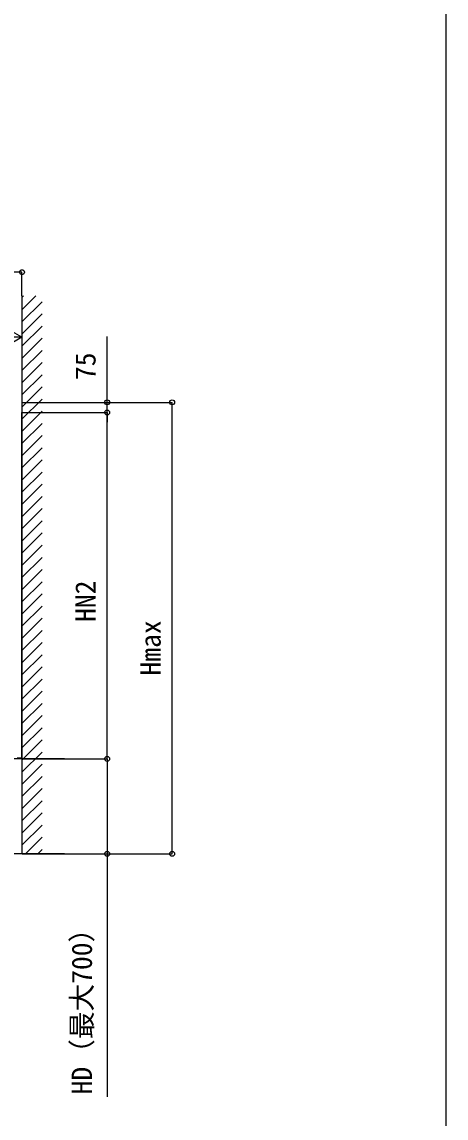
# Model space of a CAD drawing. Units: millimetres, scale not verified. Extents: x -10500 to 10500, y -15600 to 15524.
# Drawn here: x 7370 to 10500, y -8126 to -38 of the extents above; entities that cross this region are included whole.
import ezdxf
from ezdxf.enums import TextEntityAlignment as Align

# ---------------------------------------------------------------- set-up
doc = ezdxf.new("R2010")
doc.units = ezdxf.units.MM
doc.header["$LTSCALE"] = 80
for name, color, linetype in [('0-4_YKK_A1', 4, 'Continuous'), ('0-5_YKK_D', 6, 'Continuous'), ('0-6_YKK_ZWAK', 7, 'Continuous')]:
    doc.layers.add(name, color=color, linetype=linetype)
doc.styles.add('ＭＳ ゴシック', font='')
doc.styles.get('ＭＳ ゴシック').set_extended_font_data('MS Gothic')

msp = doc.modelspace()

# ---------------------------------------------------------------- linework, layer by layer
at = {"layer": '0-4_YKK_A1'}
for p, q in [((7370.5, -2060.04), (7370.5, -6175.61)), ((7370.5, -2071.91), (7382.37, -2060.04)), ((7370.5, -2161.71), (7472.17, -2060.04)), ((7370.5, -2251.52), (7519.5, -2102.52)), ((7370.5, -2341.32), (7519.5, -2192.32)), ((7370.5, -2431.12), (7519.5, -2282.12)), ((7370.5, -2520.92), (7519.5, -2371.92)), ((7370.5, -2610.73), (7519.5, -2461.73)), ((7370.5, -2700.53), (7519.5, -2551.53)), ((7370.5, -2790.33), (7519.5, -2641.33)), ((7370.5, -2880.13), (7519.5, -2731.13)), ((7370.5, -2969.94), (7519.5, -2820.94)), ((7370.5, -3059.74), (7519.5, -2910.74)), ((7370.5, -5467.5), (7370.5, -2919.77)), ((7370.5, -3149.54), (7519.5, -3000.54)), ((7370.5, -3239.34), (7519.5, -3090.34)), ((7370.5, -3329.15), (7519.5, -3180.15)), ((7370.5, -3418.95), (7519.5, -3269.95)), ((7370.5, -3508.75), (7519.5, -3359.75)), ((7370.5, -3598.55), (7519.5, -3449.55)), ((7370.5, -3688.36), (7519.5, -3539.36)), ((7370.5, -3778.16), (7519.5, -3629.16)), ((7370.5, -3867.96), (7519.5, -3718.96)), ((7370.5, -3957.76), (7519.5, -3808.76)), ((7370.5, -4047.57), (7519.5, -3898.57)), ((7370.5, -4137.37), (7519.5, -3988.37)), ((7370.5, -4227.17), (7519.5, -4078.17)), ((7370.5, -4316.97), (7519.5, -4167.97)), ((7370.5, -4406.78), (7519.5, -4257.78)), ((7370.5, -4496.58), (7519.5, -4347.58)), ((7370.5, -4586.38), (7519.5, -4437.38)), ((7370.5, -4676.18), (7519.5, -4527.18)), ((7370.5, -4765.99), (7519.5, -4616.99)), ((7370.5, -4855.79), (7519.5, -4706.79)), ((7370.5, -4945.59), (7519.5, -4796.59)), ((7370.5, -5035.4), (7519.5, -4886.4)), ((7370.5, -5125.2), (7519.5, -4976.2)), ((7370.5, -5215), (7519.5, -5066)), ((7370.5, -5304.8), (7519.5, -5155.8)), ((7370.5, -5394.61), (7519.5, -5245.61)), ((7370.5, -5484.41), (7519.5, -5335.41)), ((7685.58, -5475.5), (-8831.45, -5475.5)), ((7336, -5467.5), (7370.5, -5467.5)), ((7370.5, -5574.21), (7519.5, -5425.21)), ((7370.5, -5664.01), (7519.5, -5515.01)), ((7370.5, -5753.82), (7519.5, -5604.82)), ((7370.5, -5843.62), (7519.5, -5694.62)), ((7370.5, -5933.42), (7519.5, -5784.42)), ((7370.5, -6023.22), (7519.5, -5874.22)), ((7370.5, -6113.03), (7519.5, -5964.03)), ((7397.83, -6175.5), (7519.5, -6053.83)), ((7487.63, -6175.5), (7519.5, -6143.63)), ((7685.58, -6175.5), (-8831.45, -6175.5))]:
    msp.add_line(p, q, dxfattribs=at)
at = {"layer": '0-5_YKK_D'}
for p, q in [((7370.5, -1884.74), (4595, -1884.74)), ((7370.5, -2059.04), (7370.5, -1883.74)), ((7370.5, -2364.74), (7266.58, -2304.74)), ((7370.5, -2364.74), (7162.65, -2364.74)), ((7370.5, -2364.74), (7266.58, -2424.74)), ((7998.66, -2844.74), (7998.66, -2358.79)), ((7371, -2844.74), (7999.66, -2844.74)), ((7371, -2844.74), (8479.66, -2844.74)), ((7998.66, -2919.77), (7998.66, -2844.74)), ((8478.66, -6175.61), (8478.66, -2844.74)), ((7371.2, -2919.77), (7999.66, -2919.77)), ((7371.2, -2919.77), (7999.66, -2919.77)), ((7998.66, -5475.5), (7998.66, -2919.77)), ((7998.66, -2919.77), (7998.66, -2991.77)), ((7371.5, -5475.5), (7999.66, -5475.5)), ((7371.5, -5475.5), (7999.66, -5475.5)), ((7371.5, -6175.5), (7999.66, -6175.5)), ((7371.5, -6175.61), (8479.66, -6175.61))]:
    msp.add_line(p, q, dxfattribs=at)
msp.add_lwpolyline([(7998.66, -5475.5), (7998.66, -6175.5), (7998.66, -7969.93)], dxfattribs=at)
for centre in [(7370.5, -1884.74), (7998.66, -2844.74), (8478.66, -2844.74), (7998.66, -2919.77), (7998.66, -2919.77), (7998.66, -5475.5), (7998.66, -5475.5), (7998.66, -6175.5), (8478.66, -6175.61)]:
    msp.add_circle(centre, 18, dxfattribs=at)
at = {"layer": '0-6_YKK_ZWAK'}
msp.add_lwpolyline([(-10500, -15600.5), (10500, -15600.5), (10500, 14999.5)], dxfattribs=at)

# ---------------------------------------------------------------- texts
at = {"layer": '0-5_YKK_D', "style": 'ＭＳ ゴシック'}
for s, p in [('75', (7958.66, -2680.44)), ('HN2', (7958.66, -4464.8)), ('Hmax', (8438.66, -4860.22)), ('HD（最大700）', (7932, -7950.8))]:
    msp.add_text(s, height=149.6, rotation=90, dxfattribs=at).set_placement(p, align=Align.BOTTOM_LEFT)

doc.saveas('drawing.dxf')
